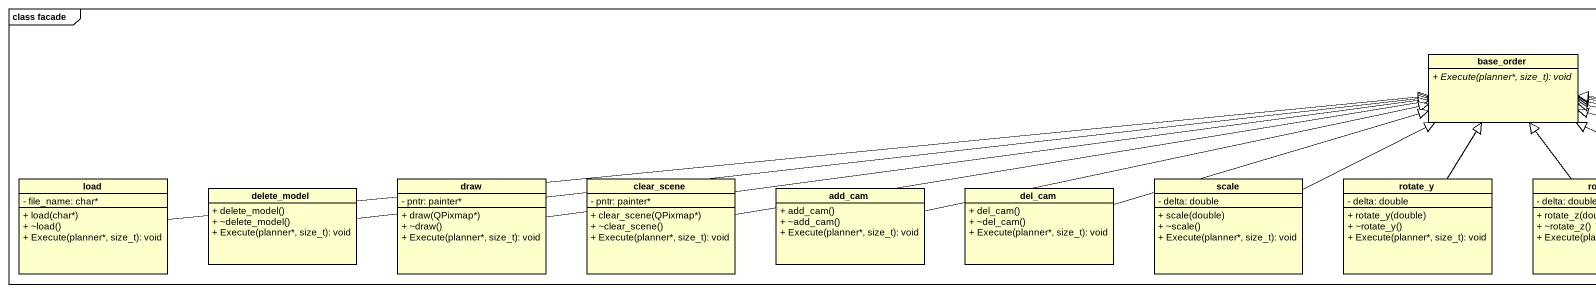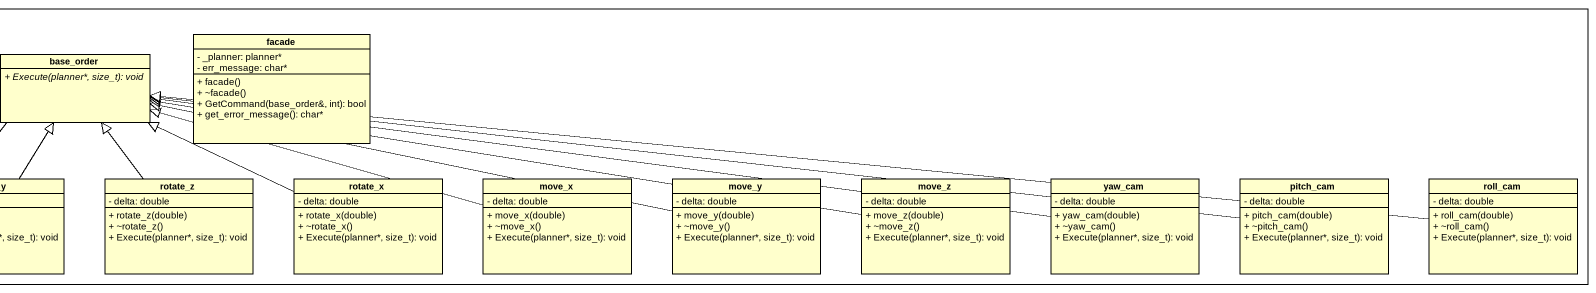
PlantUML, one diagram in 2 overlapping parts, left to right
@startuml
mainframe class facade
hide circle
hide empty members
skinparam classAttributeIconSize 0
class base_order {
  {abstract} + Execute(planner*, size_t): void
}
class facade {
  - _planner: planner*
  - err_message: char*
  + facade()
  + ~facade()
  + GetCommand(base_order&, int): bool
  + get_error_message(): char*
}
class load {
  - file_name: char*
  + load(char*)
  + ~load()
  + Execute(planner*, size_t): void
}
class delete_model {
  + delete_model()
  + ~delete_model()
  + Execute(planner*, size_t): void
}
class draw {
  - pntr: painter*
  + draw(QPixmap*)
  + ~draw()
  + Execute(planner*, size_t): void
}
class clear_scene {
  - pntr: painter*
  + clear_scene(QPixmap*)
  + ~clear_scene()
  + Execute(planner*, size_t): void
}
class add_cam {
  + add_cam()
  + ~add_cam()
  + Execute(planner*, size_t): void
}
class del_cam {
  + del_cam()
  + ~del_cam()
  + Execute(planner*, size_t): void
}
class "scale" as scale_ {
  - delta: double
  + scale(double)
  + ~scale()
  + Execute(planner*, size_t): void
}
class rotate_y {
  - delta: double
  + rotate_y(double)
  + ~rotate_y()
  + Execute(planner*, size_t): void
}
class rotate_z {
  - delta: double
  + rotate_z(double)
  + ~rotate_z()
  + Execute(planner*, size_t): void
}
class rotate_x {
  - delta: double
  + rotate_x(double)
  + ~rotate_x()
  + Execute(planner*, size_t): void
}
class move_x {
  - delta: double
  + move_x(double)
  + ~move_x()
  + Execute(planner*, size_t): void
}
class move_y {
  - delta: double
  + move_y(double)
  + ~move_y()
  + Execute(planner*, size_t): void
}
class move_z {
  - delta: double
  + move_z(double)
  + ~move_z()
  + Execute(planner*, size_t): void
}
class yaw_cam {
  - delta: double
  + yaw_cam(double)
  + ~yaw_cam()
  + Execute(planner*, size_t): void
}
class pitch_cam {
  - delta: double
  + pitch_cam(double)
  + ~pitch_cam()
  + Execute(planner*, size_t): void
}
class roll_cam {
  - delta: double
  + roll_cam(double)
  + ~roll_cam()
  + Execute(planner*, size_t): void
}
load -right-|> base_order
delete_model -right-|> base_order
draw -right-|> base_order
clear_scene -right-|> base_order
add_cam -right-|> base_order
del_cam -right-|> base_order
scale_ -right-|> base_order
rotate_y -up-|> base_order
rotate_z -up-|> base_order
rotate_x -left-|> base_order
move_x -left-|> base_order
move_y -left-|> base_order
move_z -left-|> base_order
yaw_cam -left-|> base_order
pitch_cam -left-|> base_order
roll_cam -left-|> base_order
@enduml
